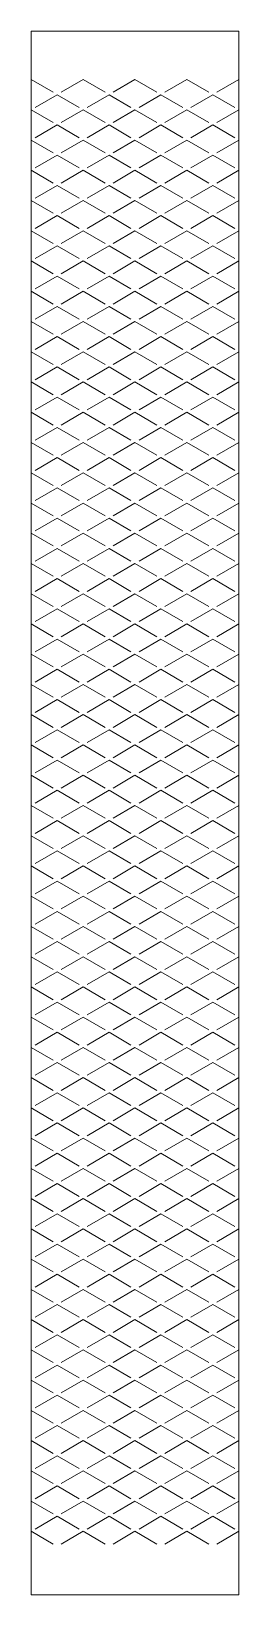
# Model space of a CAD drawing. Header units: metres. Extents: x 0 to 22, y 0 to 162.
import ezdxf

# ---------------------------------------------------------------- set-up
doc = ezdxf.new("R2010")
doc.units = ezdxf.units.M
doc.layers.add('TOP', color=1, linetype='Continuous', lineweight=0)

msp = doc.modelspace()

# ---------------------------------------------------------------- linework, layer by layer
at = {"layer": 'TOP'}
for p, q in [((0, 157), (2.27, 155.68)), ((3.11, 155.68), (5.38, 157)), ((5.38, 157), (7.66, 155.68)), ((8.5, 155.68), (10.77, 157)), ((10.77, 157), (13.04, 155.68)), ((13.88, 155.68), (16.16, 157)), ((16.16, 157), (18.43, 155.68)), ((19.27, 155.68), (21.54, 157)), ((0.42, 154.11), (2.69, 155.43)), ((2.69, 155.43), (4.96, 154.11)), ((5.81, 154.11), (8.08, 155.43)), ((8.08, 155.43), (10.35, 154.11)), ((11.19, 154.11), (13.46, 155.43)), ((13.46, 155.43), (15.73, 154.11)), ((16.58, 154.11), (18.85, 155.43)), ((18.85, 155.43), (21.12, 154.11)), ((0, 153.87), (2.27, 152.54)), ((0.42, 150.97), (2.69, 152.3)), ((2.69, 152.3), (4.96, 150.97)), ((3.11, 152.54), (5.38, 153.87)), ((5.38, 153.87), (7.66, 152.54)), ((5.81, 150.97), (8.08, 152.3)), ((8.08, 152.3), (10.35, 150.97)), ((8.5, 152.54), (10.77, 153.87)), ((10.77, 153.87), (13.04, 152.54)), ((11.19, 150.97), (13.46, 152.3)), ((13.46, 152.3), (15.73, 150.97)), ((13.88, 152.54), (16.16, 153.87)), ((16.16, 153.87), (18.43, 152.54)), ((16.58, 150.97), (18.85, 152.3)), ((18.85, 152.3), (21.12, 150.97)), ((19.27, 152.54), (21.54, 153.87)), ((0, 150.73), (2.27, 149.41)), ((3.11, 149.41), (5.38, 150.73)), ((5.38, 150.73), (7.66, 149.41)), ((8.5, 149.41), (10.77, 150.73)), ((10.77, 150.73), (13.04, 149.41)), ((13.88, 149.41), (16.16, 150.73)), ((16.16, 150.73), (18.43, 149.41)), ((19.27, 149.41), (21.54, 150.73)), ((0.42, 147.84), (2.69, 149.16)), ((2.69, 149.16), (4.96, 147.84)), ((5.81, 147.84), (8.08, 149.16)), ((8.08, 149.16), (10.35, 147.84)), ((11.19, 147.84), (13.46, 149.16)), ((13.46, 149.16), (15.73, 147.84)), ((16.58, 147.84), (18.85, 149.16)), ((18.85, 149.16), (21.12, 147.84)), ((0, 147.6), (2.27, 146.27)), ((3.11, 146.27), (5.38, 147.6)), ((5.38, 147.6), (7.66, 146.27)), ((8.5, 146.27), (10.77, 147.6)), ((10.77, 147.6), (13.04, 146.27)), ((13.88, 146.27), (16.16, 147.6)), ((16.16, 147.6), (18.43, 146.27)), ((19.27, 146.27), (21.54, 147.6)), ((0.42, 144.71), (2.69, 146.03)), ((2.69, 146.03), (4.96, 144.71)), ((5.81, 144.71), (8.08, 146.03)), ((8.08, 146.03), (10.35, 144.71)), ((11.19, 144.71), (13.46, 146.03)), ((13.46, 146.03), (15.73, 144.71)), ((16.58, 144.71), (18.85, 146.03)), ((18.85, 146.03), (21.12, 144.71)), ((0, 144.46), (2.27, 143.14)), ((3.11, 143.14), (5.38, 144.46)), ((5.38, 144.46), (7.66, 143.14)), ((8.5, 143.14), (10.77, 144.46)), ((10.77, 144.46), (13.04, 143.14)), ((13.88, 143.14), (16.16, 144.46)), ((16.16, 144.46), (18.43, 143.14)), ((19.27, 143.14), (21.54, 144.46)), ((0.42, 141.57), (2.69, 142.9)), ((2.69, 142.9), (4.96, 141.57)), ((5.81, 141.57), (8.08, 142.9)), ((8.08, 142.9), (10.35, 141.57)), ((11.19, 141.57), (13.46, 142.9)), ((13.46, 142.9), (15.73, 141.57)), ((16.58, 141.57), (18.85, 142.9)), ((18.85, 142.9), (21.12, 141.57)), ((0, 141.33), (2.27, 140.01)), ((3.11, 140.01), (5.38, 141.33)), ((5.38, 141.33), (7.66, 140.01)), ((8.5, 140.01), (10.77, 141.33)), ((10.77, 141.33), (13.04, 140.01)), ((13.88, 140.01), (16.16, 141.33)), ((16.16, 141.33), (18.43, 140.01)), ((19.27, 140.01), (21.54, 141.33)), ((0.42, 138.44), (2.69, 139.76)), ((2.69, 139.76), (4.96, 138.44)), ((5.81, 138.44), (8.08, 139.76)), ((8.08, 139.76), (10.35, 138.44)), ((11.19, 138.44), (13.46, 139.76)), ((13.46, 139.76), (15.73, 138.44)), ((16.58, 138.44), (18.85, 139.76)), ((18.85, 139.76), (21.12, 138.44)), ((0, 138.2), (2.27, 136.87)), ((3.11, 136.87), (5.38, 138.2)), ((5.38, 138.2), (7.66, 136.87)), ((8.5, 136.87), (10.77, 138.2)), ((10.77, 138.2), (13.04, 136.87)), ((13.88, 136.87), (16.16, 138.2)), ((16.16, 138.2), (18.43, 136.87)), ((19.27, 136.87), (21.54, 138.2)), ((0.42, 135.3), (2.69, 136.63)), ((2.69, 136.63), (4.96, 135.3)), ((5.81, 135.3), (8.08, 136.63)), ((8.08, 136.63), (10.35, 135.3)), ((11.19, 135.3), (13.46, 136.63)), ((13.46, 136.63), (15.73, 135.3)), ((16.58, 135.3), (18.85, 136.63)), ((18.85, 136.63), (21.12, 135.3)), ((0, 135.06), (2.27, 133.74)), ((3.11, 133.74), (5.38, 135.06)), ((5.38, 135.06), (7.66, 133.74)), ((8.5, 133.74), (10.77, 135.06)), ((10.77, 135.06), (13.04, 133.74)), ((13.88, 133.74), (16.16, 135.06)), ((16.16, 135.06), (18.43, 133.74)), ((19.27, 133.74), (21.54, 135.06)), ((0.42, 132.17), (2.69, 133.49)), ((2.69, 133.49), (4.96, 132.17)), ((5.81, 132.17), (8.08, 133.49)), ((8.08, 133.49), (10.35, 132.17)), ((11.19, 132.17), (13.46, 133.49)), ((13.46, 133.49), (15.73, 132.17)), ((16.58, 132.17), (18.85, 133.49)), ((18.85, 133.49), (21.12, 132.17)), ((0, 131.93), (2.27, 130.6)), ((3.11, 130.6), (5.38, 131.93)), ((5.38, 131.93), (7.66, 130.6)), ((8.5, 130.6), (10.77, 131.93)), ((10.77, 131.93), (13.04, 130.6)), ((13.88, 130.6), (16.16, 131.93)), ((16.16, 131.93), (18.43, 130.6)), ((19.27, 130.6), (21.54, 131.93)), ((0.42, 129.04), (2.69, 130.36)), ((2.69, 130.36), (4.96, 129.04)), ((5.81, 129.04), (8.08, 130.36)), ((8.08, 130.36), (10.35, 129.04)), ((11.19, 129.04), (13.46, 130.36)), ((13.46, 130.36), (15.73, 129.04)), ((16.58, 129.04), (18.85, 130.36)), ((18.85, 130.36), (21.12, 129.04)), ((0, 128.79), (2.27, 127.47)), ((3.11, 127.47), (5.38, 128.79)), ((5.38, 128.79), (7.66, 127.47)), ((8.5, 127.47), (10.77, 128.79)), ((10.77, 128.79), (13.04, 127.47)), ((13.88, 127.47), (16.16, 128.79)), ((16.16, 128.79), (18.43, 127.47)), ((19.27, 127.47), (21.54, 128.79)), ((0.42, 125.9), (2.69, 127.23)), ((2.69, 127.23), (4.96, 125.9)), ((5.81, 125.9), (8.08, 127.23)), ((8.08, 127.23), (10.35, 125.9)), ((11.19, 125.9), (13.46, 127.23)), ((13.46, 127.23), (15.73, 125.9)), ((16.58, 125.9), (18.85, 127.23)), ((18.85, 127.23), (21.12, 125.9)), ((0, 125.66), (2.27, 124.34)), ((3.11, 124.34), (5.38, 125.66)), ((5.38, 125.66), (7.66, 124.34)), ((8.5, 124.34), (10.77, 125.66)), ((10.77, 125.66), (13.04, 124.34)), ((13.88, 124.34), (16.16, 125.66)), ((16.16, 125.66), (18.43, 124.34)), ((19.27, 124.34), (21.54, 125.66)), ((0.42, 122.77), (2.69, 124.09)), ((2.69, 124.09), (4.96, 122.77)), ((5.81, 122.77), (8.08, 124.09)), ((8.08, 124.09), (10.35, 122.77)), ((11.19, 122.77), (13.46, 124.09)), ((13.46, 124.09), (15.73, 122.77)), ((16.58, 122.77), (18.85, 124.09)), ((18.85, 124.09), (21.12, 122.77)), ((0, 122.53), (2.27, 121.2)), ((3.11, 121.2), (5.38, 122.53)), ((5.38, 122.53), (7.66, 121.2)), ((8.5, 121.2), (10.77, 122.53)), ((10.77, 122.53), (13.04, 121.2)), ((13.88, 121.2), (16.16, 122.53)), ((16.16, 122.53), (18.43, 121.2)), ((19.27, 121.2), (21.54, 122.53)), ((0.42, 119.63), (2.69, 120.96)), ((2.69, 120.96), (4.96, 119.63)), ((5.81, 119.63), (8.08, 120.96)), ((8.08, 120.96), (10.35, 119.63)), ((11.19, 119.63), (13.46, 120.96)), ((13.46, 120.96), (15.73, 119.63)), ((16.58, 119.63), (18.85, 120.96)), ((18.85, 120.96), (21.12, 119.63)), ((0, 119.39), (2.27, 118.07)), ((3.11, 118.07), (5.38, 119.39)), ((5.38, 119.39), (7.66, 118.07)), ((8.5, 118.07), (10.77, 119.39)), ((10.77, 119.39), (13.04, 118.07)), ((13.88, 118.07), (16.16, 119.39)), ((16.16, 119.39), (18.43, 118.07)), ((19.27, 118.07), (21.54, 119.39)), ((0.42, 116.5), (2.69, 117.82)), ((2.69, 117.82), (4.96, 116.5)), ((5.81, 116.5), (8.08, 117.82)), ((8.08, 117.82), (10.35, 116.5)), ((11.19, 116.5), (13.46, 117.82)), ((13.46, 117.82), (15.73, 116.5)), ((16.58, 116.5), (18.85, 117.82)), ((18.85, 117.82), (21.12, 116.5)), ((0, 116.26), (2.27, 114.93)), ((3.11, 114.93), (5.38, 116.26)), ((5.38, 116.26), (7.66, 114.93)), ((8.5, 114.93), (10.77, 116.26)), ((10.77, 116.26), (13.04, 114.93)), ((13.88, 114.93), (16.16, 116.26)), ((16.16, 116.26), (18.43, 114.93)), ((19.27, 114.93), (21.54, 116.26)), ((0.42, 113.37), (2.69, 114.69)), ((2.69, 114.69), (4.96, 113.37)), ((5.81, 113.37), (8.08, 114.69)), ((8.08, 114.69), (10.35, 113.37)), ((11.19, 113.37), (13.46, 114.69)), ((13.46, 114.69), (15.73, 113.37)), ((16.58, 113.37), (18.85, 114.69)), ((18.85, 114.69), (21.12, 113.37)), ((0, 113.12), (2.27, 111.8)), ((3.11, 111.8), (5.38, 113.12)), ((5.38, 113.12), (7.66, 111.8)), ((8.5, 111.8), (10.77, 113.12)), ((10.77, 113.12), (13.04, 111.8)), ((13.88, 111.8), (16.16, 113.12)), ((16.16, 113.12), (18.43, 111.8)), ((19.27, 111.8), (21.54, 113.12)), ((0.42, 110.23), (2.69, 111.56)), ((2.69, 111.56), (4.96, 110.23)), ((5.81, 110.23), (8.08, 111.56)), ((8.08, 111.56), (10.35, 110.23)), ((11.19, 110.23), (13.46, 111.56)), ((13.46, 111.56), (15.73, 110.23)), ((16.58, 110.23), (18.85, 111.56)), ((18.85, 111.56), (21.12, 110.23)), ((0, 109.99), (2.27, 108.67)), ((3.11, 108.67), (5.38, 109.99)), ((5.38, 109.99), (7.66, 108.67)), ((8.5, 108.67), (10.77, 109.99)), ((10.77, 109.99), (13.04, 108.67)), ((13.88, 108.67), (16.16, 109.99)), ((16.16, 109.99), (18.43, 108.67)), ((19.27, 108.67), (21.54, 109.99)), ((0.42, 107.1), (2.69, 108.42)), ((2.69, 108.42), (4.96, 107.1)), ((5.81, 107.1), (8.08, 108.42)), ((8.08, 108.42), (10.35, 107.1)), ((11.19, 107.1), (13.46, 108.42)), ((13.46, 108.42), (15.73, 107.1)), ((16.58, 107.1), (18.85, 108.42)), ((18.85, 108.42), (21.12, 107.1)), ((0, 106.86), (2.27, 105.53)), ((3.11, 105.53), (5.38, 106.86)), ((5.38, 106.86), (7.66, 105.53)), ((8.5, 105.53), (10.77, 106.86)), ((10.77, 106.86), (13.04, 105.53)), ((13.88, 105.53), (16.16, 106.86)), ((16.16, 106.86), (18.43, 105.53)), ((19.27, 105.53), (21.54, 106.86)), ((0, 103.72), (2.27, 102.4)), ((0.42, 103.96), (2.69, 105.29)), ((2.69, 105.29), (4.96, 103.96)), ((3.11, 102.4), (5.38, 103.72)), ((5.38, 103.72), (7.66, 102.4)), ((5.81, 103.96), (8.08, 105.29)), ((8.08, 105.29), (10.35, 103.96)), ((8.5, 102.4), (10.77, 103.72)), ((10.77, 103.72), (13.04, 102.4)), ((11.19, 103.96), (13.46, 105.29)), ((13.46, 105.29), (15.73, 103.96)), ((13.88, 102.4), (16.16, 103.72)), ((16.16, 103.72), (18.43, 102.4)), ((16.58, 103.96), (18.85, 105.29)), ((18.85, 105.29), (21.12, 103.96)), ((19.27, 102.4), (21.54, 103.72)), ((0.42, 100.83), (2.69, 102.15)), ((2.69, 102.15), (4.96, 100.83)), ((5.81, 100.83), (8.08, 102.15)), ((8.08, 102.15), (10.35, 100.83)), ((11.19, 100.83), (13.46, 102.15)), ((13.46, 102.15), (15.73, 100.83)), ((16.58, 100.83), (18.85, 102.15)), ((18.85, 102.15), (21.12, 100.83)), ((0, 100.59), (2.27, 99.26)), ((3.11, 99.26), (5.38, 100.59)), ((5.38, 100.59), (7.66, 99.26)), ((8.5, 99.26), (10.77, 100.59)), ((10.77, 100.59), (13.04, 99.26)), ((13.88, 99.26), (16.16, 100.59)), ((16.16, 100.59), (18.43, 99.26)), ((19.27, 99.26), (21.54, 100.59)), ((0.42, 97.7), (2.69, 99.02)), ((2.69, 99.02), (4.96, 97.7)), ((5.81, 97.7), (8.08, 99.02)), ((8.08, 99.02), (10.35, 97.7)), ((11.19, 97.7), (13.46, 99.02)), ((13.46, 99.02), (15.73, 97.7)), ((16.58, 97.7), (18.85, 99.02)), ((18.85, 99.02), (21.12, 97.7)), ((0, 97.45), (2.27, 96.13)), ((3.11, 96.13), (5.38, 97.45)), ((5.38, 97.45), (7.66, 96.13)), ((8.5, 96.13), (10.77, 97.45)), ((10.77, 97.45), (13.04, 96.13)), ((13.88, 96.13), (16.16, 97.45)), ((16.16, 97.45), (18.43, 96.13)), ((19.27, 96.13), (21.54, 97.45)), ((0.42, 94.56), (2.69, 95.89)), ((2.69, 95.89), (4.96, 94.56)), ((5.81, 94.56), (8.08, 95.89)), ((8.08, 95.89), (10.35, 94.56)), ((11.19, 94.56), (13.46, 95.89)), ((13.46, 95.89), (15.73, 94.56)), ((16.58, 94.56), (18.85, 95.89)), ((18.85, 95.89), (21.12, 94.56)), ((0, 94.32), (2.27, 93)), ((3.11, 93), (5.38, 94.32)), ((5.38, 94.32), (7.66, 93)), ((8.5, 93), (10.77, 94.32)), ((10.77, 94.32), (13.04, 93)), ((13.88, 93), (16.16, 94.32)), ((16.16, 94.32), (18.43, 93)), ((19.27, 93), (21.54, 94.32)), ((0.42, 91.43), (2.69, 92.75)), ((2.69, 92.75), (4.96, 91.43)), ((5.81, 91.43), (8.08, 92.75)), ((8.08, 92.75), (10.35, 91.43)), ((11.19, 91.43), (13.46, 92.75)), ((13.46, 92.75), (15.73, 91.43)), ((16.58, 91.43), (18.85, 92.75)), ((18.85, 92.75), (21.12, 91.43)), ((0, 91.19), (2.27, 89.86)), ((3.11, 89.86), (5.38, 91.19)), ((5.38, 91.19), (7.66, 89.86)), ((8.5, 89.86), (10.77, 91.19)), ((10.77, 91.19), (13.04, 89.86)), ((13.88, 89.86), (16.16, 91.19)), ((16.16, 91.19), (18.43, 89.86)), ((19.27, 89.86), (21.54, 91.19)), ((0.42, 88.29), (2.69, 89.62)), ((2.69, 89.62), (4.96, 88.29)), ((5.81, 88.29), (8.08, 89.62)), ((8.08, 89.62), (10.35, 88.29)), ((11.19, 88.29), (13.46, 89.62)), ((13.46, 89.62), (15.73, 88.29)), ((16.58, 88.29), (18.85, 89.62)), ((18.85, 89.62), (21.12, 88.29)), ((0, 88.05), (2.27, 86.73)), ((3.11, 86.73), (5.38, 88.05)), ((5.38, 88.05), (7.66, 86.73)), ((8.5, 86.73), (10.77, 88.05)), ((10.77, 88.05), (13.04, 86.73)), ((13.88, 86.73), (16.16, 88.05)), ((16.16, 88.05), (18.43, 86.73)), ((19.27, 86.73), (21.54, 88.05)), ((0.42, 85.16), (2.69, 86.48)), ((2.69, 86.48), (4.96, 85.16)), ((5.81, 85.16), (8.08, 86.48)), ((8.08, 86.48), (10.35, 85.16)), ((11.19, 85.16), (13.46, 86.48)), ((13.46, 86.48), (15.73, 85.16)), ((16.58, 85.16), (18.85, 86.48)), ((18.85, 86.48), (21.12, 85.16)), ((0, 84.92), (2.27, 83.59)), ((3.11, 83.59), (5.38, 84.92)), ((5.38, 84.92), (7.66, 83.59)), ((8.5, 83.59), (10.77, 84.92)), ((10.77, 84.92), (13.04, 83.59)), ((13.88, 83.59), (16.16, 84.92)), ((16.16, 84.92), (18.43, 83.59)), ((19.27, 83.59), (21.54, 84.92)), ((0.42, 82.03), (2.69, 83.35)), ((2.69, 83.35), (4.96, 82.03)), ((5.81, 82.03), (8.08, 83.35)), ((8.08, 83.35), (10.35, 82.03)), ((11.19, 82.03), (13.46, 83.35)), ((13.46, 83.35), (15.73, 82.03)), ((16.58, 82.03), (18.85, 83.35)), ((18.85, 83.35), (21.12, 82.03)), ((0, 81.78), (2.27, 80.46)), ((3.11, 80.46), (5.38, 81.78)), ((5.38, 81.78), (7.66, 80.46)), ((8.5, 80.46), (10.77, 81.78)), ((10.77, 81.78), (13.04, 80.46)), ((13.88, 80.46), (16.16, 81.78)), ((16.16, 81.78), (18.43, 80.46)), ((19.27, 80.46), (21.54, 81.78)), ((0.42, 78.89), (2.69, 80.22)), ((2.69, 80.22), (4.96, 78.89)), ((5.81, 78.89), (8.08, 80.22)), ((8.08, 80.22), (10.35, 78.89)), ((11.19, 78.89), (13.46, 80.22)), ((13.46, 80.22), (15.73, 78.89)), ((16.58, 78.89), (18.85, 80.22)), ((18.85, 80.22), (21.12, 78.89)), ((0, 78.65), (2.27, 77.32)), ((3.11, 77.32), (5.38, 78.65)), ((5.38, 78.65), (7.66, 77.32)), ((8.5, 77.32), (10.77, 78.65)), ((10.77, 78.65), (13.04, 77.32)), ((13.88, 77.32), (16.16, 78.65)), ((16.16, 78.65), (18.43, 77.32)), ((19.27, 77.32), (21.54, 78.65)), ((0.42, 75.76), (2.69, 77.08)), ((2.69, 77.08), (4.96, 75.76)), ((5.81, 75.76), (8.08, 77.08)), ((8.08, 77.08), (10.35, 75.76)), ((11.19, 75.76), (13.46, 77.08)), ((13.46, 77.08), (15.73, 75.76)), ((16.58, 75.76), (18.85, 77.08)), ((18.85, 77.08), (21.12, 75.76)), ((0, 75.52), (2.27, 74.19)), ((3.11, 74.19), (5.38, 75.52)), ((5.38, 75.52), (7.66, 74.19)), ((8.5, 74.19), (10.77, 75.52)), ((10.77, 75.52), (13.04, 74.19)), ((13.88, 74.19), (16.16, 75.52)), ((16.16, 75.52), (18.43, 74.19)), ((19.27, 74.19), (21.54, 75.52)), ((0.42, 72.62), (2.69, 73.95)), ((2.69, 73.95), (4.96, 72.62)), ((5.81, 72.62), (8.08, 73.95)), ((8.08, 73.95), (10.35, 72.62)), ((11.19, 72.62), (13.46, 73.95)), ((13.46, 73.95), (15.73, 72.62)), ((16.58, 72.62), (18.85, 73.95)), ((18.85, 73.95), (21.12, 72.62)), ((0, 72.38), (2.27, 71.06)), ((3.11, 71.06), (5.38, 72.38)), ((5.38, 72.38), (7.66, 71.06)), ((8.5, 71.06), (10.77, 72.38)), ((10.77, 72.38), (13.04, 71.06)), ((13.88, 71.06), (16.16, 72.38)), ((16.16, 72.38), (18.43, 71.06)), ((19.27, 71.06), (21.54, 72.38)), ((0.42, 69.49), (2.69, 70.81)), ((2.69, 70.81), (4.96, 69.49)), ((5.81, 69.49), (8.08, 70.81)), ((8.08, 70.81), (10.35, 69.49)), ((11.19, 69.49), (13.46, 70.81)), ((13.46, 70.81), (15.73, 69.49)), ((16.58, 69.49), (18.85, 70.81)), ((18.85, 70.81), (21.12, 69.49)), ((0, 69.25), (2.27, 67.92)), ((3.11, 67.92), (5.38, 69.25)), ((5.38, 69.25), (7.66, 67.92)), ((8.5, 67.92), (10.77, 69.25)), ((10.77, 69.25), (13.04, 67.92)), ((13.88, 67.92), (16.16, 69.25)), ((16.16, 69.25), (18.43, 67.92)), ((19.27, 67.92), (21.54, 69.25)), ((0.42, 66.36), (2.69, 67.68)), ((2.69, 67.68), (4.96, 66.36)), ((5.81, 66.36), (8.08, 67.68)), ((8.08, 67.68), (10.35, 66.36)), ((11.19, 66.36), (13.46, 67.68)), ((13.46, 67.68), (15.73, 66.36)), ((16.58, 66.36), (18.85, 67.68)), ((18.85, 67.68), (21.12, 66.36)), ((0, 66.11), (2.27, 64.79)), ((3.11, 64.79), (5.38, 66.11)), ((5.38, 66.11), (7.66, 64.79)), ((8.5, 64.79), (10.77, 66.11)), ((10.77, 66.11), (13.04, 64.79)), ((13.88, 64.79), (16.16, 66.11)), ((16.16, 66.11), (18.43, 64.79)), ((19.27, 64.79), (21.54, 66.11)), ((0.42, 63.22), (2.69, 64.55)), ((2.69, 64.55), (4.96, 63.22)), ((5.81, 63.22), (8.08, 64.55)), ((8.08, 64.55), (10.35, 63.22)), ((11.19, 63.22), (13.46, 64.55)), ((13.46, 64.55), (15.73, 63.22)), ((16.58, 63.22), (18.85, 64.55)), ((18.85, 64.55), (21.12, 63.22)), ((0, 62.98), (2.27, 61.65)), ((3.11, 61.65), (5.38, 62.98)), ((5.38, 62.98), (7.66, 61.65)), ((8.5, 61.65), (10.77, 62.98)), ((10.77, 62.98), (13.04, 61.65)), ((13.88, 61.65), (16.16, 62.98)), ((16.16, 62.98), (18.43, 61.65)), ((19.27, 61.65), (21.54, 62.98)), ((0.42, 60.09), (2.69, 61.41)), ((2.69, 61.41), (4.96, 60.09)), ((5.81, 60.09), (8.08, 61.41)), ((8.08, 61.41), (10.35, 60.09)), ((11.19, 60.09), (13.46, 61.41)), ((13.46, 61.41), (15.73, 60.09)), ((16.58, 60.09), (18.85, 61.41)), ((18.85, 61.41), (21.12, 60.09)), ((0, 59.85), (2.27, 58.52)), ((3.11, 58.52), (5.38, 59.85)), ((5.38, 59.85), (7.66, 58.52)), ((8.5, 58.52), (10.77, 59.85)), ((10.77, 59.85), (13.04, 58.52)), ((13.88, 58.52), (16.16, 59.85)), ((16.16, 59.85), (18.43, 58.52)), ((19.27, 58.52), (21.54, 59.85)), ((0, 56.71), (2.27, 55.39)), ((0.42, 56.95), (2.69, 58.28)), ((2.69, 58.28), (4.96, 56.95)), ((3.11, 55.39), (5.38, 56.71)), ((5.38, 56.71), (7.66, 55.39)), ((5.81, 56.95), (8.08, 58.28)), ((8.08, 58.28), (10.35, 56.95)), ((8.5, 55.39), (10.77, 56.71)), ((10.77, 56.71), (13.04, 55.39)), ((11.19, 56.95), (13.46, 58.28)), ((13.46, 58.28), (15.73, 56.95)), ((13.88, 55.39), (16.16, 56.71)), ((16.16, 56.71), (18.43, 55.39)), ((16.58, 56.95), (18.85, 58.28)), ((18.85, 58.28), (21.12, 56.95)), ((19.27, 55.39), (21.54, 56.71)), ((0.42, 53.82), (2.69, 55.14)), ((2.69, 55.14), (4.96, 53.82)), ((5.81, 53.82), (8.08, 55.14)), ((8.08, 55.14), (10.35, 53.82)), ((11.19, 53.82), (13.46, 55.14)), ((13.46, 55.14), (15.73, 53.82)), ((16.58, 53.82), (18.85, 55.14)), ((18.85, 55.14), (21.12, 53.82)), ((0, 53.58), (2.27, 52.25)), ((3.11, 52.25), (5.38, 53.58)), ((5.38, 53.58), (7.66, 52.25)), ((8.5, 52.25), (10.77, 53.58)), ((10.77, 53.58), (13.04, 52.25)), ((13.88, 52.25), (16.16, 53.58)), ((16.16, 53.58), (18.43, 52.25)), ((19.27, 52.25), (21.54, 53.58)), ((0.42, 50.69), (2.69, 52.01)), ((2.69, 52.01), (4.96, 50.69)), ((5.81, 50.69), (8.08, 52.01)), ((8.08, 52.01), (10.35, 50.69)), ((11.19, 50.69), (13.46, 52.01)), ((13.46, 52.01), (15.73, 50.69)), ((16.58, 50.69), (18.85, 52.01)), ((18.85, 52.01), (21.12, 50.69)), ((0, 50.44), (2.27, 49.12)), ((3.11, 49.12), (5.38, 50.44)), ((5.38, 50.44), (7.66, 49.12)), ((8.5, 49.12), (10.77, 50.44)), ((10.77, 50.44), (13.04, 49.12)), ((13.88, 49.12), (16.16, 50.44)), ((16.16, 50.44), (18.43, 49.12)), ((19.27, 49.12), (21.54, 50.44)), ((0.42, 47.55), (2.69, 48.88)), ((2.69, 48.88), (4.96, 47.55)), ((5.81, 47.55), (8.08, 48.88)), ((8.08, 48.88), (10.35, 47.55)), ((11.19, 47.55), (13.46, 48.88)), ((13.46, 48.88), (15.73, 47.55)), ((16.58, 47.55), (18.85, 48.88)), ((18.85, 48.88), (21.12, 47.55)), ((0, 47.31), (2.27, 45.98)), ((3.11, 45.98), (5.38, 47.31)), ((5.38, 47.31), (7.66, 45.98)), ((8.5, 45.98), (10.77, 47.31)), ((10.77, 47.31), (13.04, 45.98)), ((13.88, 45.98), (16.16, 47.31)), ((16.16, 47.31), (18.43, 45.98)), ((19.27, 45.98), (21.54, 47.31)), ((0.42, 44.42), (2.69, 45.74)), ((2.69, 45.74), (4.96, 44.42)), ((5.81, 44.42), (8.08, 45.74)), ((8.08, 45.74), (10.35, 44.42)), ((11.19, 44.42), (13.46, 45.74)), ((13.46, 45.74), (15.73, 44.42)), ((16.58, 44.42), (18.85, 45.74)), ((18.85, 45.74), (21.12, 44.42)), ((0, 44.18), (2.27, 42.85)), ((3.11, 42.85), (5.38, 44.18)), ((5.38, 44.18), (7.66, 42.85)), ((8.5, 42.85), (10.77, 44.18)), ((10.77, 44.18), (13.04, 42.85)), ((13.88, 42.85), (16.16, 44.18)), ((16.16, 44.18), (18.43, 42.85)), ((19.27, 42.85), (21.54, 44.18)), ((0.42, 41.28), (2.69, 42.61)), ((2.69, 42.61), (4.96, 41.28)), ((5.81, 41.28), (8.08, 42.61)), ((8.08, 42.61), (10.35, 41.28)), ((11.19, 41.28), (13.46, 42.61)), ((13.46, 42.61), (15.73, 41.28)), ((16.58, 41.28), (18.85, 42.61)), ((18.85, 42.61), (21.12, 41.28)), ((0, 41.04), (2.27, 39.72)), ((3.11, 39.72), (5.38, 41.04)), ((5.38, 41.04), (7.66, 39.72)), ((8.5, 39.72), (10.77, 41.04)), ((10.77, 41.04), (13.04, 39.72)), ((13.88, 39.72), (16.16, 41.04)), ((16.16, 41.04), (18.43, 39.72)), ((19.27, 39.72), (21.54, 41.04)), ((0.42, 38.15), (2.69, 39.47)), ((2.69, 39.47), (4.96, 38.15)), ((5.81, 38.15), (8.08, 39.47)), ((8.08, 39.47), (10.35, 38.15)), ((11.19, 38.15), (13.46, 39.47)), ((13.46, 39.47), (15.73, 38.15)), ((16.58, 38.15), (18.85, 39.47)), ((18.85, 39.47), (21.12, 38.15)), ((0, 37.91), (2.27, 36.58)), ((3.11, 36.58), (5.38, 37.91)), ((5.38, 37.91), (7.66, 36.58)), ((8.5, 36.58), (10.77, 37.91)), ((10.77, 37.91), (13.04, 36.58)), ((13.88, 36.58), (16.16, 37.91)), ((16.16, 37.91), (18.43, 36.58)), ((19.27, 36.58), (21.54, 37.91)), ((0.42, 35.02), (2.69, 36.34)), ((2.69, 36.34), (4.96, 35.02)), ((5.81, 35.02), (8.08, 36.34)), ((8.08, 36.34), (10.35, 35.02)), ((11.19, 35.02), (13.46, 36.34)), ((13.46, 36.34), (15.73, 35.02)), ((16.58, 35.02), (18.85, 36.34)), ((18.85, 36.34), (21.12, 35.02)), ((0, 34.77), (2.27, 33.45)), ((3.11, 33.45), (5.38, 34.77)), ((5.38, 34.77), (7.66, 33.45)), ((8.5, 33.45), (10.77, 34.77)), ((10.77, 34.77), (13.04, 33.45)), ((13.88, 33.45), (16.16, 34.77)), ((16.16, 34.77), (18.43, 33.45)), ((19.27, 33.45), (21.54, 34.77)), ((0.42, 31.88), (2.69, 33.21)), ((2.69, 33.21), (4.96, 31.88)), ((5.81, 31.88), (8.08, 33.21)), ((8.08, 33.21), (10.35, 31.88)), ((11.19, 31.88), (13.46, 33.21)), ((13.46, 33.21), (15.73, 31.88)), ((16.58, 31.88), (18.85, 33.21)), ((18.85, 33.21), (21.12, 31.88)), ((0, 31.64), (2.27, 30.31)), ((3.11, 30.31), (5.38, 31.64)), ((5.38, 31.64), (7.66, 30.31)), ((8.5, 30.31), (10.77, 31.64)), ((10.77, 31.64), (13.04, 30.31)), ((13.88, 30.31), (16.16, 31.64)), ((16.16, 31.64), (18.43, 30.31)), ((19.27, 30.31), (21.54, 31.64)), ((0.42, 28.75), (2.69, 30.07)), ((2.69, 30.07), (4.96, 28.75)), ((5.81, 28.75), (8.08, 30.07)), ((8.08, 30.07), (10.35, 28.75)), ((11.19, 28.75), (13.46, 30.07)), ((13.46, 30.07), (15.73, 28.75)), ((16.58, 28.75), (18.85, 30.07)), ((18.85, 30.07), (21.12, 28.75)), ((0, 28.51), (2.27, 27.18)), ((3.11, 27.18), (5.38, 28.51)), ((5.38, 28.51), (7.66, 27.18)), ((8.5, 27.18), (10.77, 28.51)), ((10.77, 28.51), (13.04, 27.18)), ((13.88, 27.18), (16.16, 28.51)), ((16.16, 28.51), (18.43, 27.18)), ((19.27, 27.18), (21.54, 28.51)), ((0.42, 25.61), (2.69, 26.94)), ((2.69, 26.94), (4.96, 25.61)), ((5.81, 25.61), (8.08, 26.94)), ((8.08, 26.94), (10.35, 25.61)), ((11.19, 25.61), (13.46, 26.94)), ((13.46, 26.94), (15.73, 25.61)), ((16.58, 25.61), (18.85, 26.94)), ((18.85, 26.94), (21.12, 25.61)), ((0, 25.37), (2.27, 24.05)), ((3.11, 24.05), (5.38, 25.37)), ((5.38, 25.37), (7.66, 24.05)), ((8.5, 24.05), (10.77, 25.37)), ((10.77, 25.37), (13.04, 24.05)), ((13.88, 24.05), (16.16, 25.37)), ((16.16, 25.37), (18.43, 24.05)), ((19.27, 24.05), (21.54, 25.37)), ((0.42, 22.48), (2.69, 23.8)), ((2.69, 23.8), (4.96, 22.48)), ((5.81, 22.48), (8.08, 23.8)), ((8.08, 23.8), (10.35, 22.48)), ((11.19, 22.48), (13.46, 23.8)), ((13.46, 23.8), (15.73, 22.48)), ((16.58, 22.48), (18.85, 23.8)), ((18.85, 23.8), (21.12, 22.48)), ((0, 22.24), (2.27, 20.91)), ((3.11, 20.91), (5.38, 22.24)), ((5.38, 22.24), (7.66, 20.91)), ((8.5, 20.91), (10.77, 22.24)), ((10.77, 22.24), (13.04, 20.91)), ((13.88, 20.91), (16.16, 22.24)), ((16.16, 22.24), (18.43, 20.91)), ((19.27, 20.91), (21.54, 22.24)), ((0.42, 19.35), (2.69, 20.67)), ((2.69, 20.67), (4.96, 19.35)), ((5.81, 19.35), (8.08, 20.67)), ((8.08, 20.67), (10.35, 19.35)), ((11.19, 19.35), (13.46, 20.67)), ((13.46, 20.67), (15.73, 19.35)), ((16.58, 19.35), (18.85, 20.67)), ((18.85, 20.67), (21.12, 19.35)), ((0, 19.1), (2.27, 17.78)), ((3.11, 17.78), (5.38, 19.1)), ((5.38, 19.1), (7.66, 17.78)), ((8.5, 17.78), (10.77, 19.1)), ((10.77, 19.1), (13.04, 17.78)), ((13.88, 17.78), (16.16, 19.1)), ((16.16, 19.1), (18.43, 17.78)), ((19.27, 17.78), (21.54, 19.1)), ((0.42, 16.21), (2.69, 17.54)), ((2.69, 17.54), (4.96, 16.21)), ((5.81, 16.21), (8.08, 17.54)), ((8.08, 17.54), (10.35, 16.21)), ((11.19, 16.21), (13.46, 17.54)), ((13.46, 17.54), (15.73, 16.21)), ((16.58, 16.21), (18.85, 17.54)), ((18.85, 17.54), (21.12, 16.21)), ((0, 15.97), (2.27, 14.64)), ((3.11, 14.64), (5.38, 15.97)), ((5.38, 15.97), (7.66, 14.64)), ((8.5, 14.64), (10.77, 15.97)), ((10.77, 15.97), (13.04, 14.64)), ((13.88, 14.64), (16.16, 15.97)), ((16.16, 15.97), (18.43, 14.64)), ((19.27, 14.64), (21.54, 15.97)), ((0.42, 13.08), (2.69, 14.4)), ((2.69, 14.4), (4.96, 13.08)), ((5.81, 13.08), (8.08, 14.4)), ((8.08, 14.4), (10.35, 13.08)), ((11.19, 13.08), (13.46, 14.4)), ((13.46, 14.4), (15.73, 13.08)), ((16.58, 13.08), (18.85, 14.4)), ((18.85, 14.4), (21.12, 13.08)), ((0, 12.84), (2.27, 11.51)), ((3.11, 11.51), (5.38, 12.84)), ((5.38, 12.84), (7.66, 11.51)), ((8.5, 11.51), (10.77, 12.84)), ((10.77, 12.84), (13.04, 11.51)), ((13.88, 11.51), (16.16, 12.84)), ((16.16, 12.84), (18.43, 11.51)), ((19.27, 11.51), (21.54, 12.84)), ((0.42, 9.94), (2.69, 11.27)), ((2.69, 11.27), (4.96, 9.94)), ((5.81, 9.94), (8.08, 11.27)), ((8.08, 11.27), (10.35, 9.94)), ((11.19, 9.94), (13.46, 11.27)), ((13.46, 11.27), (15.73, 9.94)), ((16.58, 9.94), (18.85, 11.27)), ((18.85, 11.27), (21.12, 9.94)), ((0, 9.7), (2.27, 8.38)), ((0.42, 6.81), (2.69, 8.13)), ((2.69, 8.13), (4.96, 6.81)), ((3.11, 8.38), (5.38, 9.7)), ((5.38, 9.7), (7.66, 8.38)), ((5.81, 6.81), (8.08, 8.13)), ((8.08, 8.13), (10.35, 6.81)), ((8.5, 8.38), (10.77, 9.7)), ((10.77, 9.7), (13.04, 8.38)), ((11.19, 6.81), (13.46, 8.13)), ((13.46, 8.13), (15.73, 6.81)), ((13.88, 8.38), (16.16, 9.7)), ((16.16, 9.7), (18.43, 8.38)), ((16.58, 6.81), (18.85, 8.13)), ((18.85, 8.13), (21.12, 6.81)), ((19.27, 8.38), (21.54, 9.7)), ((0, 6.57), (2.27, 5.24)), ((3.11, 5.24), (5.38, 6.57)), ((5.38, 6.57), (7.66, 5.24)), ((8.5, 5.24), (10.77, 6.57)), ((10.77, 6.57), (13.04, 5.24)), ((13.88, 5.24), (16.16, 6.57)), ((16.16, 6.57), (18.43, 5.24)), ((19.27, 5.24), (21.54, 6.57))]:
    msp.add_line(p, q, dxfattribs=at)
msp.add_lwpolyline([(0, 0), (0, 162), (21.54, 162), (21.54, 0)], close=True, dxfattribs=at)

doc.saveas('drawing.dxf')
